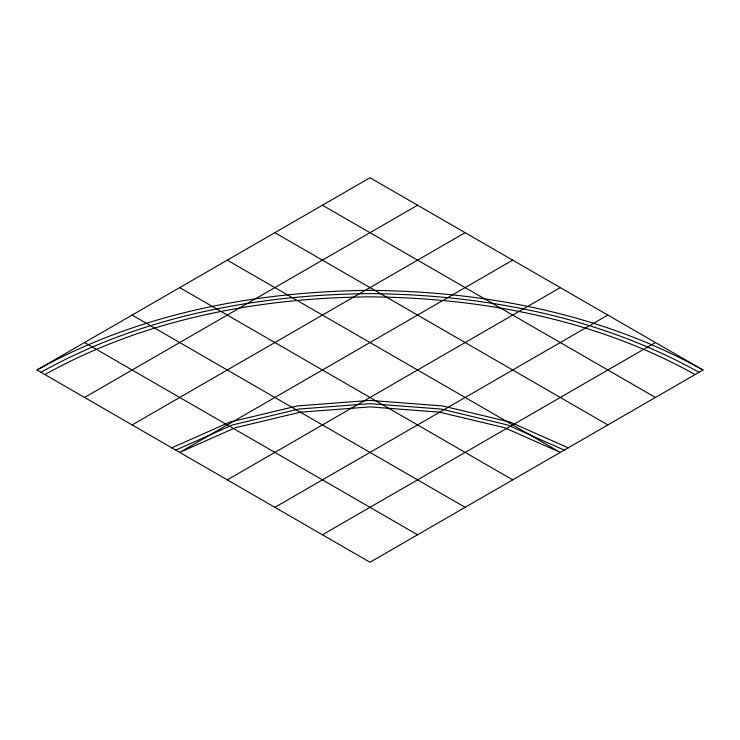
<?xml version="1.0" encoding="UTF-8"?>
<svg xmlns="http://www.w3.org/2000/svg" width="740" height="740" viewBox="0 0 740 740"><rect width="100%" height="100%" fill="white"/><g stroke="black" fill="none" stroke-linecap="round" stroke-linejoin="round"><path stroke-width="1.11" d="M37 370L370 177.748L703 370L370 562.252L37 370C138.139 313.501 255.06 291.394 370 290.367C484.941 291.394 601.861 313.501 703 370M84.573 397.463L417.573 205.211M132.146 424.927L465.146 232.674M512.718 260.138L179.718 452.399L235.45 427.702L300.348 412.18L370 406.889L439.653 412.18L504.551 427.702L560.282 452.399L227.282 260.138M227.282 479.862L560.282 287.601M274.854 507.326L607.855 315.074M322.427 534.789L655.427 342.537M40.968 372.285C140.896 316.461 256.429 294.622 370 293.604C483.572 294.622 599.104 316.461 699.032 372.285M44.927 374.579C143.662 319.421 257.798 297.841 370 296.842C482.202 297.841 596.338 319.421 695.073 374.579M171.782 447.82L229.844 422.096L297.452 405.927L370 400.414L442.548 405.927L510.156 422.096L568.218 447.82M175.75 450.105L232.647 424.899L298.895 409.054L370 403.651L441.105 409.054L507.353 424.899L564.25 450.105M322.427 205.211L655.427 397.463M274.854 232.674L607.855 424.927M179.718 287.601L512.718 479.862M132.146 315.074L465.146 507.326M84.573 342.537L417.573 534.789"/></g></svg>
